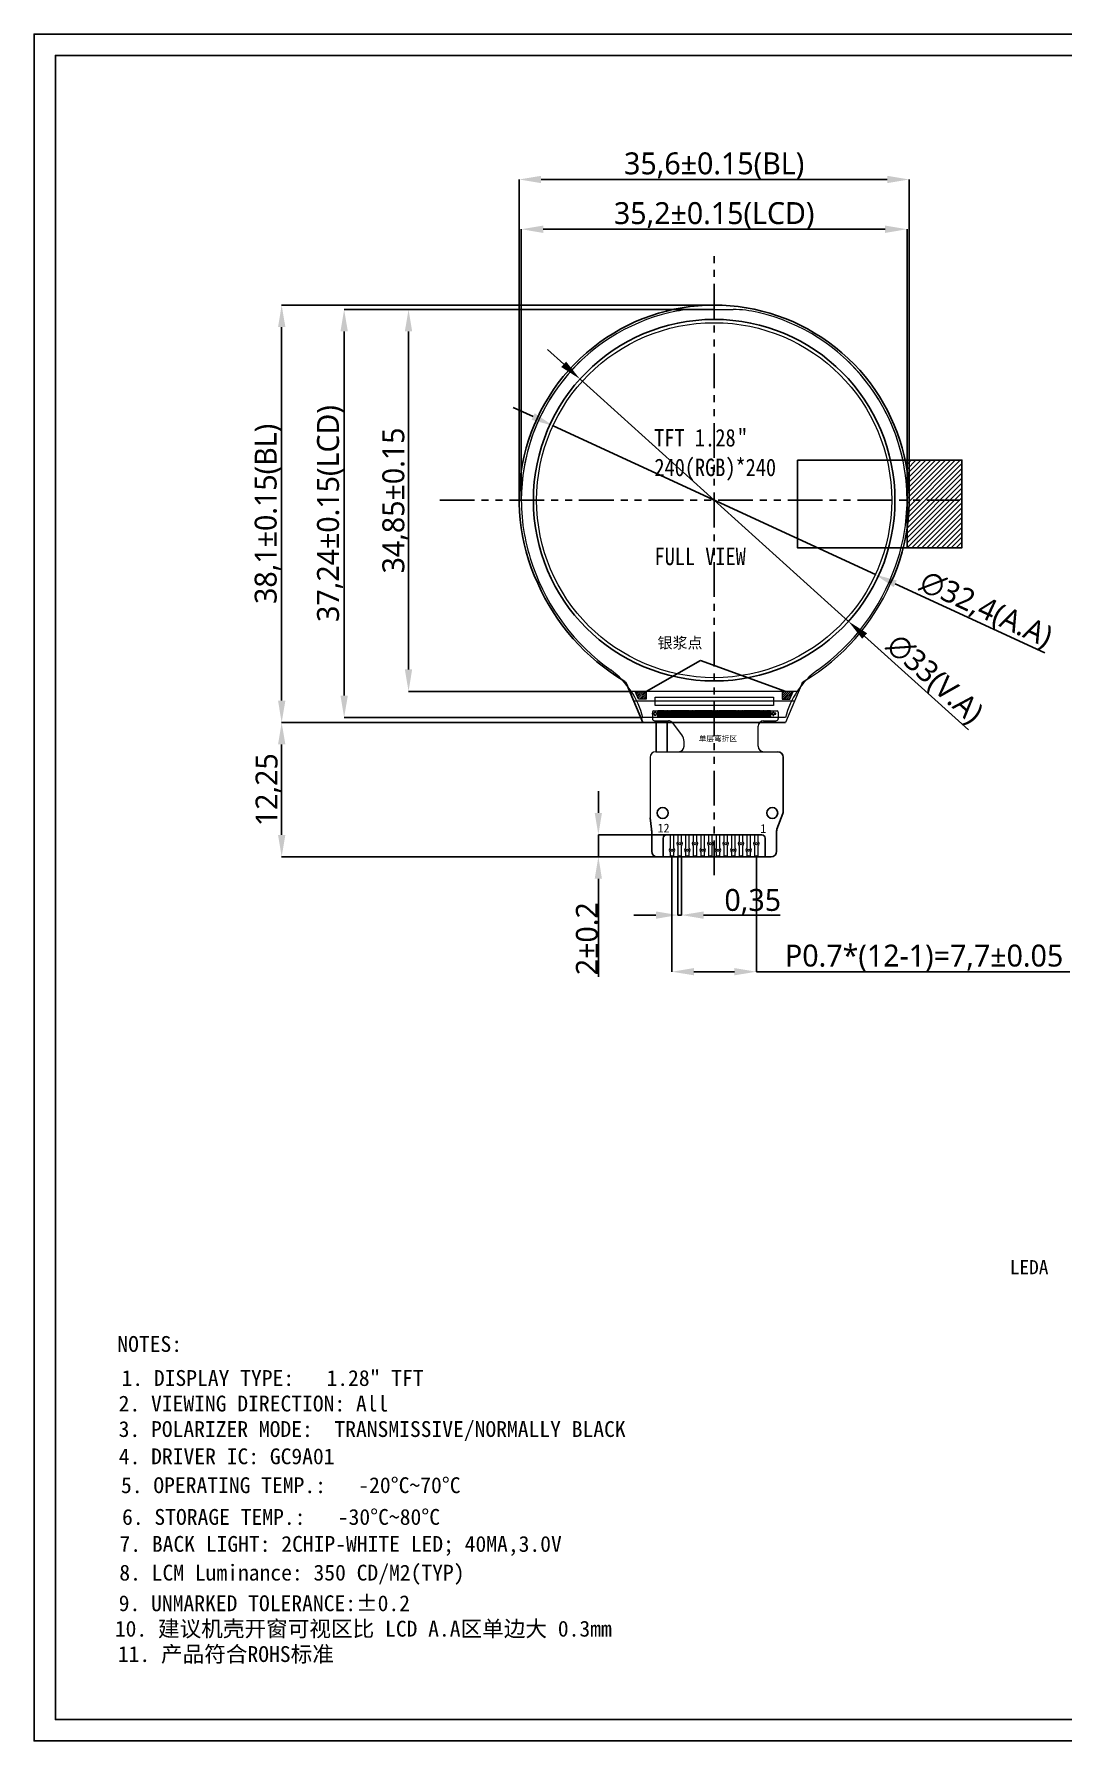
# Model space of a CAD drawing. Header units: millimetres. Extents: x 895 to 1129, y -39 to 116.
# Drawn here: x 895.1 to 989, y -39.4 to 116.3 of the extents above; entities that cross this region are included whole.
import ezdxf
from ezdxf.lldxf.tags import DXFTag

# ---------------------------------------------------------------- set-up
doc = ezdxf.new("R2010")
doc.units = ezdxf.units.MM
doc.linetypes.add('PHANTOM', pattern=[63.5, 31.75, -6.35, 6.35, -6.35, 6.35, -6.35])
for name, color, linetype in [('Bonding Pad', 30, 'Continuous'), ('Center', 1, 'CENTER'), ('DIM', 3, 'Continuous'), ('FPC', 30, 'Continuous'), ('Frame', 7, 'Continuous'), ('housing', 7, 'Continuous')]:
    doc.layers.add(name, color=color, linetype=linetype)
for name, color, linetype, lineweight in [('CEN', 1, 'CENTER', 15), ('T-SHADING黑白双面胶', 5, 'Continuous', 18), ('图框', 7, 'Continuous', 0), ('扩散', 4, 'Continuous', 13)]:
    doc.layers.add(name, color=color, linetype=linetype, lineweight=lineweight)
doc.styles.add('Annotative', font='')
doc.styles.get("Standard").update_dxf_attribs({"font": ''})
doc.styles.add('宋体', font='')
doc.styles.add('标注', font='')
doc.styles.add('样式_1', font='times.ttf')
doc.styles.get('Annotative').set_extended_font_data('SimSun')
doc.styles.get('Standard').set_extended_font_data('SimSun')
doc.styles.get('宋体').set_extended_font_data('SimSun')
doc.styles.get('标注').set_extended_font_data('Microsoft YaHei')
tags = doc.linetypes.add('CENTER', pattern=[2, 1.25, -0.25, 0.25, -0.25]).pattern_tags.tags
tags[10:11] = [DXFTag(74, 4), DXFTag(75, 0), DXFTag(340, '0'), DXFTag(46, 0.0), DXFTag(50, 0.0), DXFTag(44, 0.0), DXFTag(45, 0.0)]
tags[8:9] = [DXFTag(74, 4), DXFTag(75, 0), DXFTag(340, '0'), DXFTag(46, 0.0), DXFTag(50, 0.0), DXFTag(44, 0.0), DXFTag(45, 0.0)]
tags[6:7] = [DXFTag(74, 4), DXFTag(75, 0), DXFTag(340, '0'), DXFTag(46, 0.0), DXFTag(50, 0.0), DXFTag(44, 0.0), DXFTag(45, 0.0)]
tags[4:5] = [DXFTag(74, 4), DXFTag(75, 0), DXFTag(340, '0'), DXFTag(46, 0.0), DXFTag(50, 0.0), DXFTag(44, 0.0), DXFTag(45, 0.0)]
doc.dimstyles.new('Glass', dxfattribs={"dimtxt": 5, "dimasz": 2, "dimexe": 0, "dimexo": 0, "dimgap": 0, "dimtad": 1, "dimdec": 8, "dimtxsty": '标注', "dimcen": 2.5, "dimclrd": 6, "dimclre": 6, "dimclrt": 6, "dimadec": 0, "dimazin": 0, "dimtfac": 1, "dimtmove": 0, "dimatfit": 3, "dimfxl": 1, "dimarcsym": 0})

# ---------------------------------------------------------------- blocks, each defined once
blk = doc.blocks.new('*U24')
at = {"layer": 'Bonding Pad', "linetype": 'Continuous'}
blk.add_lwpolyline([(-0.04, 0.25), (0.04, 0.25), (0.04, -0.25), (-0.04, -0.25)], close=True, dxfattribs=at)
blk = doc.blocks.new('*D44')
at = {"color": 6, "lineweight": -2}
for p, q in [((939.36, 73.81), (939.36, 103.08)), ((941.36, 103.08), (972.96, 103.08)), ((974.96, 73.81), (974.96, 103.08))]:
    blk.add_line(p, q, dxfattribs=at)
at = {"color": 6}
for points in [[(941.36, 103.41), (941.36, 102.75), (939.36, 103.08)], [(972.96, 103.41), (972.96, 102.75), (974.96, 103.08)]]:
    blk.add_solid(points, dxfattribs=at)
at = {"layer": 'Defpoints', "color": 0}
for p in [(974.96, 103.08), (939.36, 73.81), (974.96, 73.81)]:
    blk.add_point(p, dxfattribs=at)
at = {"color": 6, "insert": (957.16, 104.33), "char_height": 2, "attachment_point": 5, "style": '标注'}
blk.add_mtext('35,6%%P0.15(BL)', dxfattribs=at)
blk = doc.blocks.new('*D45')
at = {"color": 6, "lineweight": -2}
for p, q in [((939.56, 73.81), (939.56, 98.54)), ((941.56, 98.54), (972.76, 98.54)), ((974.76, 73.81), (974.76, 98.54))]:
    blk.add_line(p, q, dxfattribs=at)
at = {"color": 6}
for points in [[(941.56, 98.87), (941.56, 98.2), (939.56, 98.54)], [(972.76, 98.87), (972.76, 98.2), (974.76, 98.54)]]:
    blk.add_solid(points, dxfattribs=at)
at = {"layer": 'Defpoints', "color": 0}
for p in [(974.76, 98.54), (939.56, 73.81), (974.76, 73.81)]:
    blk.add_point(p, dxfattribs=at)
at = {"color": 6, "insert": (957.16, 99.79), "char_height": 2, "attachment_point": 5, "style": '标注'}
blk.add_mtext('35,2%%p0.15(LCD)', dxfattribs=at)
blk = doc.blocks.new('*D46')
at = {"color": 6, "lineweight": -2}
for p, q in [((957.16, 91.61), (917.69, 91.61)), ((917.69, 89.61), (917.69, 55.51)), ((950.65, 53.51), (917.69, 53.51))]:
    blk.add_line(p, q, dxfattribs=at)
at = {"color": 6}
for points in [[(917.36, 89.61), (918.03, 89.61), (917.69, 91.61)], [(917.36, 55.51), (918.03, 55.51), (917.69, 53.51)]]:
    blk.add_solid(points, dxfattribs=at)
at = {"layer": 'Defpoints', "color": 0}
for p in [(957.16, 91.61), (917.69, 53.51), (950.65, 53.51)]:
    blk.add_point(p, dxfattribs=at)
at = {"color": 6, "insert": (916.45, 72.56), "char_height": 2, "attachment_point": 5, "rotation": 90, "style": '标注'}
blk.add_mtext('38,1%%p0.15(BL)', dxfattribs=at)
blk = doc.blocks.new('*D47')
at = {"color": 6, "lineweight": -2}
for p, q in [((957.16, 91.21), (929.27, 91.21)), ((929.27, 58.36), (929.27, 89.21)), ((949.59, 56.36), (929.27, 56.36))]:
    blk.add_line(p, q, dxfattribs=at)
at = {"color": 6}
for points in [[(928.93, 89.21), (929.6, 89.21), (929.27, 91.21)], [(928.93, 58.36), (929.6, 58.36), (929.27, 56.36)]]:
    blk.add_solid(points, dxfattribs=at)
at = {"layer": 'Defpoints', "color": 0}
for p in [(929.27, 91.21), (957.16, 91.21), (949.59, 56.36)]:
    blk.add_point(p, dxfattribs=at)
at = {"color": 6, "insert": (928.06, 73.78), "char_height": 2, "attachment_point": 5, "rotation": 90, "style": '标注'}
blk.add_mtext('34,85%%p0.15', dxfattribs=at)
blk = doc.blocks.new('*D48')
at = {"color": 6, "lineweight": -2}
for p, q in [((957.16, 91.21), (923.39, 91.21)), ((923.39, 55.97), (923.39, 89.21)), ((950.66, 53.97), (923.39, 53.97))]:
    blk.add_line(p, q, dxfattribs=at)
at = {"color": 6}
for points in [[(923.06, 89.21), (923.73, 89.21), (923.39, 91.21)], [(923.06, 55.97), (923.73, 55.97), (923.39, 53.97)]]:
    blk.add_solid(points, dxfattribs=at)
at = {"layer": 'Defpoints', "color": 0}
for p in [(923.39, 91.21), (957.16, 91.21), (950.66, 53.97)]:
    blk.add_point(p, dxfattribs=at)
at = {"color": 6, "insert": (922.14, 72.59), "char_height": 2, "attachment_point": 5, "rotation": 90, "style": '标注'}
blk.add_mtext('37,24%%p0.15(LCD)', dxfattribs=at)
blk = doc.blocks.new('*D50')
at = {"color": 6, "lineweight": -2}
for p, q in [((940.64, 81.44), (938.82, 82.28)), ((942.46, 80.6), (971.87, 67.01)), ((987.33, 59.87), (973.68, 66.17))]:
    blk.add_line(p, q, dxfattribs=at)
at = {"color": 6}
for points in [[(940.78, 81.75), (940.5, 81.14), (942.46, 80.6)], [(973.82, 66.48), (973.54, 65.87), (971.87, 67.01)]]:
    blk.add_solid(points, dxfattribs=at)
at = {"layer": 'Defpoints', "color": 0}
for p in [(942.46, 80.6), (971.87, 67.01)]:
    blk.add_point(p, dxfattribs=at)
at = {"color": 6, "insert": (981.93, 63.73), "char_height": 2, "attachment_point": 5, "rotation": 335.1959, "style": '标注'}
blk.add_mtext('∅32,4(A.A)', dxfattribs=at)
blk = doc.blocks.new('*D51')
at = {"color": 6, "lineweight": -2}
for p, q in [((943.43, 86.21), (941.95, 87.55)), ((944.91, 84.87), (969.41, 62.75)), ((980.37, 52.85), (970.89, 61.41))]:
    blk.add_line(p, q, dxfattribs=at)
at = {"color": 6}
for points in [[(943.65, 86.45), (943.21, 85.96), (944.91, 84.87)], [(971.12, 61.66), (970.67, 61.16), (969.41, 62.75)]]:
    blk.add_solid(points, dxfattribs=at)
at = {"layer": 'Defpoints', "color": 0}
for p in [(944.91, 84.87), (969.41, 62.75)]:
    blk.add_point(p, dxfattribs=at)
at = {"color": 6, "insert": (977.21, 57.39), "char_height": 2, "attachment_point": 5, "rotation": 317.922, "style": '标注'}
blk.add_mtext('∅33(V.A)', dxfattribs=at)
blk = doc.blocks.new('*D55')
at = {"color": 6, "lineweight": -2}
for p, q in [((946.59, 45.26), (946.59, 47.26)), ((952.81, 43.26), (946.59, 43.26)), ((946.59, 43.26), (946.59, 41.26)), ((952.51, 41.26), (946.59, 41.26)), ((946.59, 39.26), (946.59, 30.3))]:
    blk.add_line(p, q, dxfattribs=at)
at = {"color": 6}
for points in [[(946.26, 45.26), (946.92, 45.26), (946.59, 43.26)], [(946.26, 39.26), (946.92, 39.26), (946.59, 41.26)]]:
    blk.add_solid(points, dxfattribs=at)
at = {"layer": 'Defpoints', "color": 0}
for p in [(946.59, 43.26), (952.81, 43.26), (952.51, 41.26)]:
    blk.add_point(p, dxfattribs=at)
at = {"color": 6, "insert": (945.56, 33.78), "char_height": 2, "attachment_point": 5, "rotation": 90, "style": '标注'}
blk.add_mtext('2%%p0.2', dxfattribs=at)
blk = doc.blocks.new('*D56')
at = {"color": 6, "lineweight": -2}
for p, q in [((953.84, 41.26), (953.84, 35.94)), ((954.19, 41.26), (954.19, 35.94)), ((951.84, 35.94), (949.84, 35.94)), ((953.84, 35.94), (954.19, 35.94)), ((956.19, 35.94), (963.17, 35.94))]:
    blk.add_line(p, q, dxfattribs=at)
at = {"color": 6}
for points in [[(951.84, 36.27), (951.84, 35.6), (953.84, 35.94)], [(956.19, 36.27), (956.19, 35.6), (954.19, 35.94)]]:
    blk.add_solid(points, dxfattribs=at)
at = {"layer": 'Defpoints', "color": 0}
for p in [(953.84, 41.26), (954.19, 41.26), (954.19, 35.94)]:
    blk.add_point(p, dxfattribs=at)
at = {"color": 6, "insert": (960.68, 37.14), "char_height": 2, "attachment_point": 5, "style": '标注'}
blk.add_mtext('0,35', dxfattribs=at)
blk = doc.blocks.new('*D57')
at = {"color": 6, "lineweight": -2}
for p, q in [((953.31, 41.26), (953.31, 30.77)), ((961.01, 41.26), (961.01, 30.77)), ((955.31, 30.77), (959.01, 30.77)), ((961.01, 30.77), (989.63, 30.77))]:
    blk.add_line(p, q, dxfattribs=at)
at = {"color": 6}
for points in [[(955.31, 31.1), (955.31, 30.44), (953.31, 30.77)], [(959.01, 31.1), (959.01, 30.44), (961.01, 30.77)]]:
    blk.add_solid(points, dxfattribs=at)
at = {"layer": 'Defpoints', "color": 0}
for p in [(953.31, 41.26), (961.01, 41.26), (961.01, 30.77)]:
    blk.add_point(p, dxfattribs=at)
at = {"color": 6, "insert": (976.32, 32.02), "char_height": 2, "attachment_point": 5, "style": '标注'}
blk.add_mtext('P0.7*(12-1)=7,7%%p0.05', dxfattribs=at)
blk = doc.blocks.new('*D58')
at = {"color": 6, "lineweight": -2}
for p, q in [((950.65, 53.51), (917.69, 53.51)), ((917.69, 51.51), (917.69, 43.26)), ((951.96, 41.26), (917.69, 41.26))]:
    blk.add_line(p, q, dxfattribs=at)
at = {"color": 6}
for points in [[(917.36, 51.51), (918.03, 51.51), (917.69, 53.51)], [(917.36, 43.26), (918.03, 43.26), (917.69, 41.26)]]:
    blk.add_solid(points, dxfattribs=at)
at = {"layer": 'Defpoints', "color": 0}
for p in [(950.65, 53.51), (917.69, 41.26), (951.96, 41.26)]:
    blk.add_point(p, dxfattribs=at)
at = {"color": 6, "insert": (916.49, 47.38), "char_height": 2, "attachment_point": 5, "rotation": 90, "style": '标注'}
blk.add_mtext('12,25', dxfattribs=at)

msp = doc.modelspace()

# ---------------------------------------------------------------- hatches: boundary and pattern name
h = msp.add_hatch()
h.set_pattern_fill('ANSI31', color=3, scale=0.1, style=0)
h.set_pattern_definition([(45, (175.88034, -10.0978), (-0.2245064, 0.2245064), [])])
h.paths.add_polyline_path([(979.76098004, 77.46191939), (974.76098004, 77.46191939), (974.76098004, 69.46191939), (979.76098004, 69.46191939)])

# ---------------------------------------------------------------- linework, layer by layer
at = {"color": 1, "linetype": 'PHANTOM', "ltscale": 0.1}
for p, q in [((957.16098004, 39.57587987), (957.16098004, 96.67669972)), ((932.12427198, 73.80831704), (979.56385504, 73.80831704))]:
    msp.add_line(p, q, dxfattribs=at)
at = {"color": 3, "lineweight": 0}
for p, q in [((955.42892923, 91.20831704), (958.89303084, 91.20831704)), ((964.73157636, 56.35831826), (949.59038372, 56.35831826)), ((963.66098004, 53.96831826), (950.66098004, 53.96831826))]:
    msp.add_line(p, q, dxfattribs=at)
at = {"color": 3}
msp.add_line((974.76098004, 77.46191939), (974.76098004, 69.46191939), dxfattribs=at)
for p, q in [((950.96038442, 56.3583186), (955.92095413, 59.18314161)), ((955.92095413, 59.18314161), (963.68830648, 56.3583186)), ((951.96098004, 41.25828265), (951.96098004, 41.25828265))]:
    msp.add_line(p, q)
at = {"linetype": 'Continuous', "lineweight": 0}
for p, q in [((949.96038372, 56.35831826), (950.96038372, 56.35831826)), ((950.26038372, 55.65831826), (949.96038372, 56.35831826)), ((949.96440015, 56.34894659), (949.97377183, 56.35831826)), ((950.01743316, 56.2252029), (950.15054852, 56.35831826)), ((950.07046617, 56.10145921), (950.32732522, 56.35831826)), ((950.12349918, 55.97771553), (950.50410191, 56.35831826)), ((950.17653219, 55.85397184), (950.68087861, 56.35831826)), ((950.22956519, 55.73022815), (950.85765531, 56.35831826)), ((950.334432, 55.65831826), (950.96038372, 56.28426998)), ((950.5112087, 55.65831826), (950.96038372, 56.10749329)), ((950.96038372, 56.35831826), (950.96038372, 55.65831826)), ((963.36157636, 56.31109395), (963.40880067, 56.35831826)), ((963.36157636, 56.13431725), (963.58557737, 56.35831826)), ((963.36157636, 55.95754056), (963.76235406, 56.35831826)), ((963.36157636, 55.78076386), (963.93913076, 56.35831826)), ((964.36157636, 56.35831826), (963.36157636, 56.35831826)), ((963.36157636, 56.35831826), (963.36157636, 55.65831826)), ((963.41590745, 55.65831826), (964.11590745, 56.35831826)), ((963.59268415, 55.65831826), (964.29268415, 56.35831826)), ((963.76946084, 55.65831826), (964.28066299, 56.16952041)), ((964.06157636, 55.65831826), (964.36157636, 56.35831826)), ((950.96038372, 55.65831826), (950.26038372, 55.65831826)), ((950.68798539, 55.65831826), (950.96038372, 55.93071659)), ((950.86476209, 55.65831826), (950.96038372, 55.7539399)), ((951.76098004, 55.81831826), (962.56098004, 55.81831826)), ((951.76098004, 55.06831826), (951.76098004, 55.81831826)), ((962.56098004, 55.06831826), (951.76098004, 55.06831826)), ((962.56098004, 55.81831826), (962.56098004, 55.06831826)), ((963.36157636, 55.65831826), (964.06157636, 55.65831826)), ((963.94623754, 55.65831826), (964.14808047, 55.86016119))]:
    msp.add_line(p, q, dxfattribs=at)
at = {"color": 30}
for p, q in [((952.51098004, 42.95828265), (952.51098004, 41.25828265)), ((952.81098004, 43.25828265), (961.51098004, 43.25828265)), ((961.81098004, 42.95828265), (961.81098004, 41.25828265)), ((952.31098004, 41.25828265), (952.18598004, 41.25828265))]:
    msp.add_line(p, q, dxfattribs=at)
at = {"color": 3}
msp.add_lwpolyline([(964.76098004, 77.46191939), (979.76098004, 77.46191939), (979.76098004, 69.46191939), (964.76098004, 69.46191939)], close=True, dxfattribs=at)
at = {"color": 3, "lineweight": 0}
for centre, radius, start, end in [((957.16098004, 73.80831704), 17.6, 103.1735511073, 180), ((955.42892923, 81.20831704), 10, 90, 103.1735511073), ((958.89303084, 81.20831704), 10, 76.8264488927, 90), ((957.16098004, 73.80831704), 17.6, 0, 76.8264488927), ((957.16098004, 73.80831704), 17.6, 133.6264943799, 180), ((957.16098004, 73.80831704), 17.6, 0, 46.3735056201), ((957.16098004, 73.80831704), 17.6, 180, 200), ((957.16098004, 73.80831704), 17.6, 180, 200), ((957.16098004, 73.80831704), 17.6, 340, 0), ((957.16098004, 73.80831704), 17.6, 340, 0), ((958.93517443, 74.10755893), 19.37228084, 199.0369108116, 234.719569492), ((958.93517443, 74.10755893), 19.37228084, 199.0369108116, 234.719569492), ((955.38678564, 74.10755893), 19.37228084, 305.280430508, 340.9630891884), ((955.38678564, 74.10755893), 19.37228084, 305.280430508, 340.9630891884), ((943.09507303, 52.01396933), 7.81424524, 14.4834766969, 53.4727148697), ((943.09507303, 52.01396933), 7.81424524, 33.7763435678, 53.4727148697), ((971.22688705, 52.01396933), 7.81424524, 126.5272851303, 165.5165233031), ((971.22688705, 52.01396933), 7.81424524, 126.5272851303, 146.2236564322)]:
    msp.add_arc(centre, radius, start, end, dxfattribs=at)
at = {"color": 30}
for centre, start, end in [((952.81098004, 42.95828265), 90, 180.0000000001), ((961.51098004, 42.95828265), 360, 90.0000000001)]:
    msp.add_arc(centre, 0.3, start, end, dxfattribs=at)
at = {"layer": 'Bonding Pad', "linetype": 'Continuous', "lineweight": 0}
for p, q in [((951.52098003, 54.26831826), (951.52098003, 54.36831826)), ((951.52098003, 54.36831826), (951.72098004, 54.36831826)), ((951.72098004, 54.26831826), (951.52098003, 54.26831826)), ((951.72098004, 54.36831826), (951.72098004, 54.46831827)), ((951.72098004, 54.46831827), (951.82098004, 54.46831827)), ((951.72098004, 54.16831827), (951.72098004, 54.26831826)), ((951.82098004, 54.16831827), (951.72098004, 54.16831827)), ((951.82098004, 54.46831827), (951.82098004, 54.36831826)), ((951.82098004, 54.36831826), (952.02098003, 54.36831826)), ((952.02098003, 54.26831826), (951.82098004, 54.26831826)), ((951.82098004, 54.26831826), (951.82098004, 54.16831827)), ((952.02098003, 54.36831826), (952.02098003, 54.26831826)), ((962.50098003, 54.36831826), (962.30098004, 54.36831826)), ((962.30098004, 54.36831826), (962.30098004, 54.26831826)), ((962.30098004, 54.26831826), (962.50098003, 54.26831826)), ((962.60098003, 54.46831827), (962.50098003, 54.46831827)), ((962.50098003, 54.46831827), (962.50098003, 54.36831826)), ((962.50098003, 54.26831826), (962.50098003, 54.16831827)), ((962.50098003, 54.16831827), (962.60098003, 54.16831827)), ((962.60098003, 54.36831826), (962.60098003, 54.46831827)), ((962.80098004, 54.36831826), (962.60098003, 54.36831826)), ((962.60098003, 54.16831827), (962.60098003, 54.26831826)), ((962.60098003, 54.26831826), (962.80098004, 54.26831826)), ((962.80098004, 54.26831826), (962.80098004, 54.36831826))]:
    msp.add_line(p, q, dxfattribs=at)
at = {"layer": 'Center', "color": 1, "lineweight": 0, "ltscale": 0.1}
msp.add_circle((957.16098004, 73.80831704), 16.2, dxfattribs=at)
at = {"layer": 'DIM', "color": 5}
msp.add_circle((957.16098004, 73.80831704), 16.5, dxfattribs=at)
at = {"layer": 'FPC', "lineweight": 5}
for p, q in [((951.62098003, 54.56831826), (962.90098004, 54.56831826)), ((951.52098003, 54.46831826), (951.52098003, 53.86831826)), ((951.72098003, 53.66831826), (952.97853669, 53.66831826)), ((954.20766265, 52.37796301), (953.34816134, 53.50828265)), ((954.20766265, 52.37796301), (953.37654002, 53.4709622)), ((961.1736728, 51.35004788), (961.1736728, 53.16831826)), ((961.6736728, 53.66831826), (962.80098004, 53.66831826)), ((963.00098004, 54.46831826), (963.00098004, 53.86831826)), ((954.41165599, 51.35004788), (954.41165599, 51.77267514)), ((951.32421404, 50.35004788), (951.32421404, 44.86848586)), ((951.82421404, 50.85004788), (953.91172474, 50.85004788)), ((953.92069168, 50.85012953), (962.960473, 50.85004316))]:
    msp.add_line(p, q, dxfattribs=at)
at = {"layer": 'FPC', "color": 2}
for p, q in [((951.87573302, 50.85004788), (951.87573302, 53.31831826)), ((951.87573302, 50.85004788), (951.87573302, 53.31831826)), ((951.87573302, 50.85004788), (951.87573302, 53.10828265)), ((952.87568438, 50.85004788), (952.87568438, 53.31831826)), ((952.87568438, 50.85004788), (952.87568438, 53.31831826)), ((952.87568438, 50.85004788), (952.87568438, 53.10828265))]:
    msp.add_line(p, q, dxfattribs=at)
at = {"layer": 'FPC'}
for p, q in [((963.46046823, 45.37985711), (963.46046823, 50.35004316)), ((962.89264551, 43.77077062), (963.42880276, 45.20474923)), ((951.42931457, 43.77077062), (951.32659418, 44.8197572)), ((951.46098004, 43.59566274), (951.46098004, 41.75828265)), ((962.86098004, 41.75828265), (962.86098004, 43.59566274)), ((962.36098004, 41.25828265), (951.96098004, 41.25828265))]:
    msp.add_line(p, q, dxfattribs=at)
at = {"layer": 'FPC', "color": 2, "lineweight": 9}
for p, q in [((953.13598004, 43.25828265), (953.13598004, 42.03681836)), ((953.13598004, 43.25828265), (953.13598004, 43.25828265)), ((953.48598004, 43.25828265), (953.13598004, 43.25828265)), ((953.48598004, 42.03681836), (953.48598004, 43.25828265)), ((953.83598004, 43.25828265), (953.83598004, 42.63681836)), ((954.18598004, 43.25828265), (953.83598004, 43.25828265)), ((953.83598004, 42.27974694), (953.83598004, 41.25828265)), ((954.18598004, 42.63681836), (954.18598004, 43.25828265)), ((954.18598004, 41.25828265), (954.18598004, 42.27974694)), ((954.53598004, 43.25828265), (954.53598004, 42.03681836)), ((954.88598004, 43.25828265), (954.53598004, 43.25828265)), ((954.88598004, 42.03681836), (954.88598004, 43.25828265)), ((955.23598004, 43.25828265), (955.23598004, 42.63681836)), ((955.58598004, 43.25828265), (955.23598004, 43.25828265)), ((955.23598004, 42.27974694), (955.23598004, 41.25828265)), ((955.58598004, 42.63681836), (955.58598004, 43.25828265)), ((955.58598004, 41.25828265), (955.58598004, 42.27974694)), ((955.93598004, 43.25828265), (955.93598004, 42.03681836)), ((956.28598004, 43.25828265), (955.93598004, 43.25828265)), ((956.28598004, 42.03681836), (956.28598004, 43.25828265)), ((956.63598004, 43.25828265), (956.63598004, 42.63681836)), ((956.98598004, 43.25828265), (956.63598004, 43.25828265)), ((956.63598004, 42.27974694), (956.63598004, 41.25828265)), ((956.98598004, 42.63681836), (956.98598004, 43.25828265)), ((956.98598004, 41.25828265), (956.98598004, 42.27974694)), ((957.33598004, 43.25828265), (957.33598004, 42.03681836)), ((957.68598004, 43.25828265), (957.33598004, 43.25828265)), ((957.68598004, 42.03681836), (957.68598004, 43.25828265)), ((958.03598004, 43.25828265), (958.03598004, 42.63681836)), ((958.38598004, 43.25828265), (958.03598004, 43.25828265)), ((958.03598004, 42.27974694), (958.03598004, 41.25828265)), ((958.38598004, 42.63681836), (958.38598004, 43.25828265)), ((958.38598004, 41.25828265), (958.38598004, 42.27974694)), ((958.73598004, 43.25828265), (958.73598004, 42.03681836)), ((959.08598004, 43.25828265), (958.73598004, 43.25828265)), ((959.08598004, 42.03681836), (959.08598004, 43.25828265)), ((959.43598004, 43.25828265), (959.43598004, 42.63681836)), ((959.78598004, 43.25828265), (959.43598004, 43.25828265)), ((959.43598004, 42.27974694), (959.43598004, 41.25828265)), ((959.78598004, 42.63681836), (959.78598004, 43.25828265)), ((959.78598004, 41.25828265), (959.78598004, 42.27974694)), ((960.13598004, 43.25828265), (960.13598004, 42.03681836)), ((960.48598004, 43.25828265), (960.13598004, 43.25828265)), ((960.48598004, 42.03681836), (960.48598004, 43.25828265)), ((960.83598004, 43.25828265), (960.83598004, 42.63681836)), ((961.18598004, 43.25828265), (960.83598004, 43.25828265)), ((960.83598004, 42.27974694), (960.83598004, 41.25828265)), ((961.18598004, 42.63681836), (961.18598004, 43.25828265)), ((961.18598004, 41.25828265), (961.18598004, 42.27974694)), ((953.13598004, 41.67974694), (953.13598004, 41.25828265)), ((953.48598004, 41.25828265), (953.48598004, 41.67974694)), ((954.53598004, 41.67974694), (954.53598004, 41.25828265)), ((954.88598004, 41.25828265), (954.88598004, 41.67974694)), ((955.93598004, 41.67974694), (955.93598004, 41.25828265)), ((956.28598004, 41.25828265), (956.28598004, 41.67974694)), ((957.33598004, 41.67974694), (957.33598004, 41.25828265)), ((957.68598004, 41.25828265), (957.68598004, 41.67974694)), ((958.31098004, 41.25828265), (958.38598004, 41.25828265)), ((958.38598004, 41.25828265), (958.38598004, 41.25828265)), ((958.73598004, 41.67974694), (958.73598004, 41.25828265)), ((959.08598004, 41.25828265), (959.08598004, 41.67974694)), ((960.13598004, 41.67974694), (960.13598004, 41.25828265)), ((960.48598004, 41.25828265), (960.48598004, 41.67974694))]:
    msp.add_line(p, q, dxfattribs=at)
at = {"layer": 'FPC', "lineweight": 9, "elevation": 0}
for points in [[(954.53598004, 43.25828265), (954.53598004, 43.25828265)], [(955.93598004, 43.25828265), (955.93598004, 43.25828265)], [(957.33598004, 43.25828265), (957.33598004, 43.25828265)], [(958.73598004, 43.25828265), (958.73598004, 43.25828265)], [(960.13598004, 43.25828265), (960.13598004, 43.25828265)]]:
    msp.add_lwpolyline(points, dxfattribs=at)
at = {"layer": 'FPC', "color": 34}
for centre in [(952.46050561, 45.25819007), (962.46046823, 45.25819007)]:
    msp.add_circle(centre, 0.5, dxfattribs=at)
at = {"layer": 'FPC', "color": 6, "lineweight": 9}
for centre in [(954.01098004, 42.45828265), (955.41098004, 42.45828265), (956.81098004, 42.45828265), (958.21098004, 42.45828265), (959.61098004, 42.45828265), (961.01098004, 42.45828265), (953.31098004, 41.85828265), (954.71098004, 41.85828265), (956.11098004, 41.85828265), (957.51098004, 41.85828265), (958.91098004, 41.85828265), (960.31098004, 41.85828265)]:
    msp.add_circle(centre, 0.1, dxfattribs=at)
at = {"layer": 'FPC', "lineweight": 5}
for centre, radius, start, end in [((951.62098003, 54.46831826), 0.1, 90, 180), ((962.90098004, 54.46831826), 0.1, 0, 90), ((951.72098003, 53.86831826), 0.2, 180, 270), ((952.97853669, 53.16831826), 0.5, 37.2495593217, 90), ((961.6736728, 53.16831826), 0.5, 90, 180), ((962.80098004, 53.86831826), 0.2, 270, 0), ((953.41165599, 51.77267514), 1, 0, 37.2495593217), ((951.82421404, 50.35004788), 0.5, 90, 180), ((953.91165599, 51.35004788), 0.5, 270, 0), ((961.6736728, 51.35004788), 0.5, 180, 270), ((951.82421404, 44.86848586), 0.5, 180, 185.592769356)]:
    msp.add_arc(centre, radius, start, end, dxfattribs=at)
at = {"layer": 'FPC', "color": 2}
for centre, start, end in [((951.37573302, 53.31831826), 0, 22.3292703875), ((953.37568438, 53.31831826), 157.6707296125, 180)]:
    msp.add_arc(centre, 0.5, start, end, dxfattribs=at)
at = {"layer": 'FPC'}
for centre, start, end in [((962.96046823, 50.35004316), 0, 89.9994525854), ((962.96046823, 45.37985711), 339.4994876828, 360), ((950.96098004, 43.59566274), 360, 20.5005123172), ((963.36098004, 43.59566274), 159.4994876828, 180), ((951.96098004, 41.75828265), 180, 270), ((962.36098004, 41.75828265), 270, 0)]:
    msp.add_arc(centre, 0.5, start, end, dxfattribs=at)
at = {"layer": 'FPC', "color": 2, "lineweight": 9}
for centre, radius, start, end in [((954.01098004, 42.45828265), 0.25, 134.4270040007, 225.5729959993), ((954.01098004, 42.45828265), 0.25, 314.4270040007, 45.5729959993), ((955.41098004, 42.45828265), 0.25, 134.4270040007, 225.5729959993), ((955.41098004, 42.45828265), 0.25, 314.4270040007, 45.5729959993), ((956.81098004, 42.45828265), 0.25, 134.4270040007, 225.5729959993), ((956.81098004, 42.45828265), 0.25, 314.4270040007, 45.5729959993), ((958.21098004, 42.45828265), 0.25, 134.4270040007, 225.5729959993), ((958.21098004, 42.45828265), 0.25, 314.4270040007, 45.5729959993), ((959.61098004, 42.45828265), 0.25, 134.4270040007, 225.5729959993), ((959.61098004, 42.45828265), 0.25, 314.4270040007, 45.5729959993), ((961.01098004, 42.45828265), 0.25, 134.4270040007, 225.5729959993), ((961.01098004, 42.45828265), 0.25, 314.4270040007, 45.5729959993), ((953.31098004, 41.85828265), 0.25, 134.4270040007, 225.5729959993), ((953.31098004, 41.25828265), 0.1, 0, 180), ((953.31098004, 41.85828265), 0.25, 314.4270040008, 45.5729959991), ((954.01098004, 41.25828265), 0.1, 0, 180), ((954.71098004, 41.85828265), 0.25, 134.4270040007, 225.5729959993), ((954.71098004, 41.25828265), 0.1, 0, 180), ((954.71098004, 41.85828265), 0.25, 314.4270040007, 45.5729959991), ((955.41098004, 41.25828265), 0.1, 0, 180), ((956.11098004, 41.85828265), 0.25, 134.4270040007, 225.5729959993), ((956.11098004, 41.25828265), 0.1, 0, 180), ((956.11098004, 41.85828265), 0.25, 314.4270040008, 45.5729959991), ((956.81098004, 41.25828265), 0.1, 0, 180), ((957.51098004, 41.85828265), 0.25, 134.4270040007, 225.5729959993), ((957.51098004, 41.25828265), 0.1, 0, 180), ((957.51098004, 41.85828265), 0.25, 314.4270040008, 45.5729959991), ((958.21098004, 41.25828265), 0.1, 0, 180), ((958.91098004, 41.85828265), 0.25, 134.4270040007, 225.5729959993), ((958.91098004, 41.25828265), 0.1, 0, 180), ((958.91098004, 41.85828265), 0.25, 314.4270040007, 45.5729959991), ((959.61098004, 41.25828265), 0.1, 0, 180), ((960.31098004, 41.85828265), 0.25, 134.4270040007, 225.5729959993), ((960.31098004, 41.25828265), 0.1, 0, 180), ((960.31098004, 41.85828265), 0.25, 314.4270040008, 45.5729959991), ((961.01098004, 41.25828265), 0.1, 0, 180)]:
    msp.add_arc(centre, radius, start, end, dxfattribs=at)
at = {"layer": 'Frame', "color": 7}
for points in [[(1128.77032665, 116.34563419), (895.10270169, 116.34563419), (895.10270169, -39.43278245), (1128.77032665, -39.43278245)], [(1126.82309644, -37.48555225), (897.0499319, -37.48555225), (897.0499319, 114.39840398), (1126.82309644, 114.39840398)]]:
    msp.add_lwpolyline(points, close=True, dxfattribs=at)
at = {"layer": 'housing'}
for p, q in [((949.17391299, 57.04740539), (950.65328274, 53.50828265)), ((950.65328274, 53.50828265), (963.66868971, 53.50828265))]:
    msp.add_line(p, q, dxfattribs=at)
at = {"layer": 'housing', "color": 1}
msp.add_arc((957.16098004, 73.80831704), 17.8, 334.789637599, 205.2099909463, dxfattribs=at)
at = {"layer": 'housing'}
for centre, radius, start, end in [((958.96862269, 74.11502204), 19.5723, 203.768583486, 239.1269609239), ((948.18430592, 56.38086023), 1.19314903, 33.9620507781, 51.6051932946), ((966.13765415, 56.38086023), 1.19314903, 128.3948067054, 146.037949222)]:
    msp.add_arc(centre, radius, start, end, dxfattribs=at)
at = {"layer": 'T-SHADING黑白双面胶', "ltscale": 0.2}
msp.add_line((949.87146588, 55.50828265), (964.45050656, 55.50828265), dxfattribs=at)
at = {"layer": '扩散'}
msp.add_line((965.14807968, 57.04745379), (963.66868971, 53.50828265), dxfattribs=at)
msp.add_arc((955.35333738, 74.11502204), 19.5723, 300.8730390761, 336.231416514, dxfattribs=at)

# ---------------------------------------------------------------- block references
at = {"color": 0, "linetype": 'ByBlock', "lineweight": -2}
for p in [(952.06098004, 54.31831826), (952.18098004, 54.31831826), (952.30098004, 54.31831826), (952.42098004, 54.31831826), (952.54098004, 54.31831826), (952.66098004, 54.31831826), (952.78098004, 54.31831826), (952.90098004, 54.31831826), (953.02098004, 54.31831826), (953.14098004, 54.31831826), (953.26098004, 54.31831826), (953.38098004, 54.31831826), (953.50098004, 54.31831826), (953.62098004, 54.31831826), (953.74098004, 54.31831826), (953.86098004, 54.31831826), (953.98098004, 54.31831826), (954.10098004, 54.31831826), (954.22098004, 54.31831826), (954.34098004, 54.31831826), (954.46098004, 54.31831826), (954.58098004, 54.31831826), (954.70098004, 54.31831826), (954.82098004, 54.31831826), (954.94098004, 54.31831826), (955.06098004, 54.31831826), (955.18098004, 54.31831826), (955.30098004, 54.31831826), (955.42098004, 54.31831826), (955.54098004, 54.31831826), (955.66098004, 54.31831826), (955.78098004, 54.31831826), (955.90098004, 54.31831826), (956.02098004, 54.31831826), (956.14098004, 54.31831826), (956.26098004, 54.31831826), (956.38098004, 54.31831826), (956.50098004, 54.31831826), (956.62098004, 54.31831826), (956.74098004, 54.31831826), (956.86098004, 54.31831826), (956.98098004, 54.31831826), (957.10098004, 54.31831826), (957.22098004, 54.31831826), (957.34098004, 54.31831826), (957.46098004, 54.31831826), (957.58098004, 54.31831826), (957.70098004, 54.31831826), (957.82098004, 54.31831826), (957.94098004, 54.31831826), (958.06098004, 54.31831826), (958.18098004, 54.31831826), (958.30098004, 54.31831826), (958.42098004, 54.31831826), (958.54098004, 54.31831826), (958.66098004, 54.31831826), (958.78098004, 54.31831826), (958.90098004, 54.31831826), (959.02098004, 54.31831826), (959.14098004, 54.31831826), (959.26098004, 54.31831826), (959.38098004, 54.31831826), (959.50098004, 54.31831826), (959.62098004, 54.31831826), (959.74098004, 54.31831826), (959.86098004, 54.31831826), (959.98098004, 54.31831826), (960.10098004, 54.31831826), (960.22098004, 54.31831826), (960.34098004, 54.31831826), (960.46098004, 54.31831826), (960.58098004, 54.31831826), (960.70098004, 54.31831826), (960.82098004, 54.31831826), (960.94098004, 54.31831826), (961.06098004, 54.31831826), (961.18098004, 54.31831826), (961.30098004, 54.31831826), (961.42098004, 54.31831826), (961.54098004, 54.31831826), (961.66098004, 54.31831826), (961.78098004, 54.31831826), (961.90098004, 54.31831826), (962.02098004, 54.31831826), (962.14098004, 54.31831826), (962.26098004, 54.31831826)]:
    msp.add_blockref('*U24', p, dxfattribs=at)

# ---------------------------------------------------------------- texts
at = {"color": 7, "width": 0.85}
for s, p in [('TFT 1.', (951.6892162, 78.7096737)), ('28', (957.26747143, 78.7096737)), ('"', (959.27560409, 78.7096737)), ('240(RGB)*240', (951.70686581, 76.00263212)), ('FULL VIEW', (951.71765167, 67.88351879))]:
    msp.add_text(s, height=1.6, rotation=360, dxfattribs=at).set_placement(p)
at = {"insert": (951.99896031, 61.28115314), "char_height": 1, "width": 7.2715630283, "attachment_point": 1, "style": 'Annotative'}
msp.add_mtext('银浆点', dxfattribs=at)
at = {"color": 3, "char_height": 0.8, "width": 1.8904385052, "attachment_point": 1, "style": '宋体'}
for s, insert in [('12', (951.99923201, 44.2827225)), ('1', (961.36716035, 44.23764206))]:
    msp.add_mtext(s, dxfattribs=dict(at, insert=insert))
at = {"color": 7, "insert": (902.82819164, -12.73767228), "char_height": 1.447050567, "width": 38.9408180689, "attachment_point": 1, "style": '宋体'}
msp.add_mtext('4. DRIVER IC: GC9A01', dxfattribs=at)
at = {"layer": 'CEN', "color": 3, "style": '宋体'}
msp.add_text('LEDA', height=1.296, dxfattribs=at).set_placement((984.13676423, 3.15500601))
at = {"layer": 'FPC', "color": 7, "lineweight": 5, "style": '样式_1'}
msp.add_text('单层弯折区', height=0.49996875, dxfattribs=at).set_placement((955.7487979, 51.80335056))
at = {"layer": '图框', "style": '宋体'}
for s, p in [('NOTES:', (902.69641138, -3.93190164)), ('1. DISPLAY TYPE:   1.28" TFT', (903.07754629, -7.03715607)), ('2. VIEWING DIRECTION: All', (902.81584596, -9.36651584)), ('3. POLARIZER MODE:  TRANSMISSIVE/NORMALLY BLACK', (902.81584596, -11.6958756)), ('5. OPERATING TEMP.:   -20%%DC~70%%DC', (903.02854244, -16.82112465)), ('6. STORAGE TEMP.:   -30%%DC~80%%DC', (903.12542645, -19.7166792)), ('7. BACK LIGHT: 2CHIP-WHITE LED; 40MA,3.0V', (902.89214335, -22.1783809)), ('8. LCM Luminance: 350 CD/M2(TYP)', (902.87652523, -24.80063279)), ('9. UNMARKED TOLERANCE:%%P0.2', (902.8225994, -27.59507884)), ('10. 建议机壳开窗可视区比 LCD A.A区单边大 0.3mm', (902.4633689, -29.9184078))]:
    msp.add_text(s, height=1.447050567, dxfattribs=at).set_placement(p)
at = {"layer": '图框', "insert": (902.7374125, -30.78824028), "char_height": 1.447050567, "width": 38.9408180689, "attachment_point": 1, "style": '宋体'}
msp.add_mtext('11. 产品符合ROHS标准', dxfattribs=at)

# ---------------------------------------------------------------- dimensions: what is measured, and where the dimension line sits
for base, p1, p2, text, picture, middle in [((974.9609800372, 103.0790985932), (939.3609800372, 73.8083170438), (974.9609800372, 73.8083170438), '<>%%P0.15(BL)', '*D44', (957.1609800372, 103.0790985932)), ((974.7609800372, 98.5363281457), (939.5609800372, 73.8083170438), (974.7609800372, 73.8083170438), '<>%%p0.15(LCD)', '*D45', (957.1609800372, 98.5363281457))]:
    dim = msp.add_linear_dim(base=base, p1=p1, p2=p2, text=text, dimstyle='Glass', override={"dimtxt": 2})
    dim.commit()
    dim.dimension.update_dxf_attribs({"geometry": picture, "text_midpoint": middle, "dimtype": 160})
for base, p1, p2, text, picture, middle in [((917.69444229, 53.50828265), (957.16098004, 91.60831704), (950.65328274, 53.50828265), '<>%%p0.15(BL)', '*D46', (917.69444229, 72.55829985)), ((923.39263176, 91.20831704), (950.66098004, 53.96831826), (957.16098004, 91.20831704), '<>%%p0.15(LCD)', '*D48', (923.39263176, 72.58831765)), ((929.26615003, 91.20831704), (949.59038372, 56.35831826), (957.16098004, 91.20831704), '<>%%p0.15', '*D47', (929.26615003, 73.78331765)), ((946.5895473, 43.25828265), (952.51098004, 41.25828265), (952.81098004, 43.25828265), '<>%%p0.2', '*D55', (946.5895473, 33.7799095))]:
    dim = msp.add_linear_dim(base=base, p1=p1, p2=p2, angle=90, text=text, dimstyle='Glass', override={"dimtxt": 2, "dimdec": 2})
    dim.commit()
    dim.dimension.update_dxf_attribs({"geometry": picture, "text_midpoint": middle, "dimtype": 160})
for p1, p2, text, override, picture, middle in [((944.91413715, 84.86566027), (969.40782292, 62.75097381), '<>(V.A)', {"dimtxt": 2, "dimdec": 1, "dimcen": 0}, '*D51', (977.20740769, 57.38500172)), ((942.4554687, 80.60448775), (971.86649138, 67.01214634), '<>(A.A)', {"dimtxt": 2, "dimtih": 0, "dimtoh": 0, "dimdec": 1, "dimcen": 0}, '*D50', (981.93319657, 63.73026204))]:
    dim = msp.add_diameter_dim_2p(p1=p1, p2=p2, text=text, dimstyle='Glass', override=override)
    dim.commit()
    dim.dimension.update_dxf_attribs({"geometry": picture, "text_midpoint": middle})
dim = msp.add_linear_dim(base=(917.69444229, 41.25828265), p1=(950.65328274, 53.50828265), p2=(951.96098004, 41.25828265), angle=90, dimstyle='Glass', override={"dimtxt": 2, "dimdec": 2})
dim.commit()
dim.dimension.update_dxf_attribs({"geometry": '*D58', "text_midpoint": (916.48914855, 47.38328265)})
dim = msp.add_linear_dim(base=(954.18598004, 35.93545472), p1=(953.83598004, 41.25828265), p2=(954.18598004, 41.25828265), dimstyle='Glass', override={"dimtxt": 2, "dimdec": 2})
dim.commit()
dim.dimension.update_dxf_attribs({"geometry": '*D56', "text_midpoint": (960.67661916, 37.13558384)})
dim = msp.add_linear_dim(base=(961.01098004, 30.76984245), p1=(953.31098004, 41.25828265), p2=(961.01098004, 41.25828265), text='P0.7*(12-1)=<>%%p0.05', dimstyle='Glass', override={"dimtxt": 2, "dimdec": 2})
dim.commit()
dim.dimension.update_dxf_attribs({"geometry": '*D57', "text_midpoint": (976.32214853, 32.01903548)})

doc.saveas('drawing.dxf')
